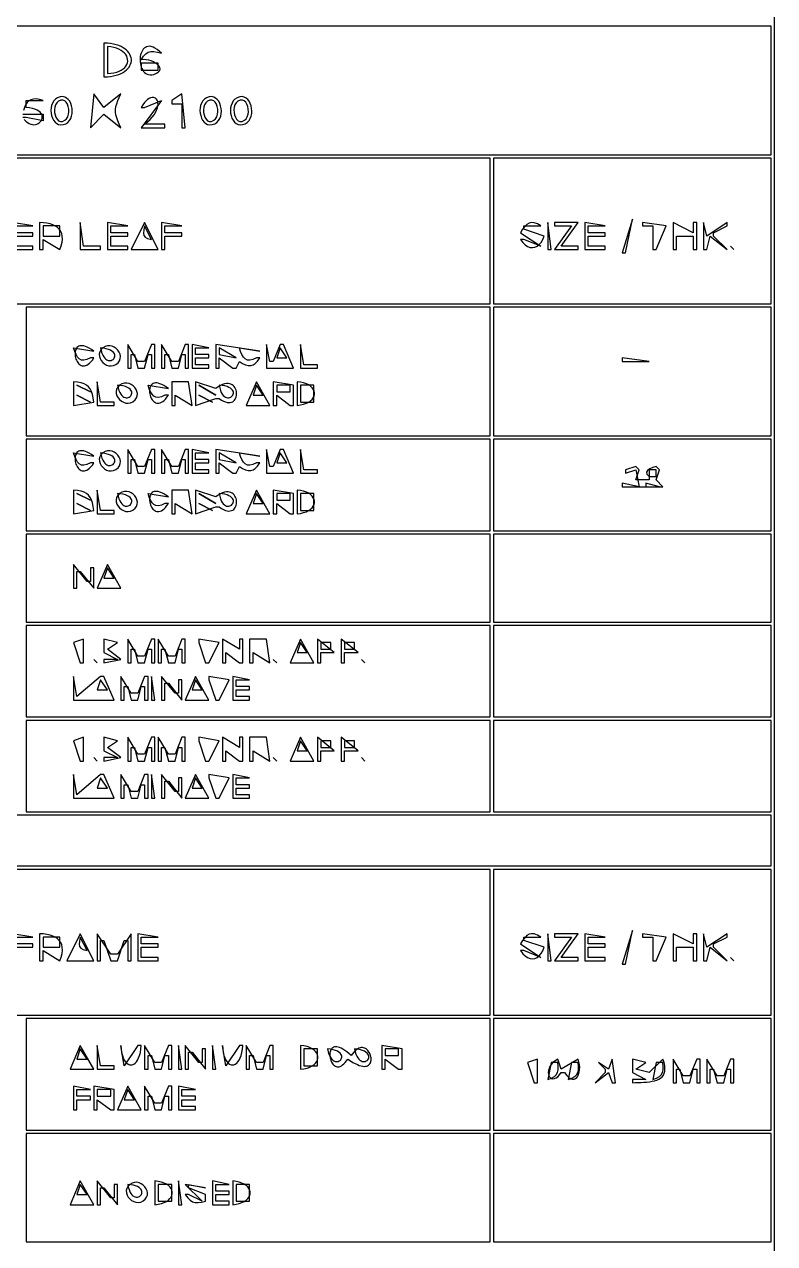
# Model space of a CAD drawing. Extents: x 0 to 2384, y 0 to 1684.
# Drawn here: x 620.5 to 842, y 831.5 to 1191.5 of the extents above; entities that cross this region are included whole.
import ezdxf

# ---------------------------------------------------------------- set-up
doc = ezdxf.new("R2010")
doc.units = 0
doc.layers.add('C7', color=7, linetype='CONTINUOUS')

msp = doc.modelspace()

# ---------------------------------------------------------------- linework, layer by layer
at = {"layer": 'C7'}
for points in [[(482, 1513), (482, 449), (842, 449), (842, 1513), (482, 1513)], [(483, 1191), (483, 1153), (841, 1153), (841, 1191), (483, 1191)], [(644, 1186), (644, 1176), (645.0118, 1176.0413), (645.956, 1176.138), (646.8324, 1176.2864), (647.6411, 1176.4826), (648.3821, 1176.7229), (649.0555, 1177.0034), (649.6613, 1177.3204), (650.1995, 1177.67), (650.6702, 1178.0485), (651.0733, 1178.452), (651.409, 1178.8769), (651.6773, 1179.3192), (651.8781, 1179.7752), (652.0115, 1180.2411), (652.0776, 1180.7131), (652.0763, 1181.1874), (652.0078, 1181.6603), (651.872, 1182.1278), (651.6689, 1182.5863), (651.3987, 1183.032), (651.0613, 1183.461), (650.6568, 1183.8695), (650.1851, 1184.2538), (649.6464, 1184.61), (649.0407, 1184.9344), (648.3679, 1185.2232), (647.6281, 1185.4726), (646.8214, 1185.6787), (645.9478, 1185.8379), (645.0073, 1185.9462), (644, 1186)], [(645, 1185), (645, 1177), (646.0099, 1177.0729), (646.926, 1177.217), (647.7486, 1177.4257), (648.478, 1177.6924), (649.1145, 1178.0104), (649.6583, 1178.3733), (650.1097, 1178.7743), (650.469, 1179.207), (650.7365, 1179.6646), (650.9125, 1180.1406), (650.9973, 1180.6284), (650.9911, 1181.1214), (650.8942, 1181.613), (650.7069, 1182.0966), (650.4295, 1182.5656), (650.0622, 1183.0134), (649.6055, 1183.4334), (649.0594, 1183.8189), (648.4243, 1184.1635), (647.7006, 1184.4605), (646.8884, 1184.7033), (645.9881, 1184.8853), (645, 1185)], [(655, 1181), (655.702, 1182.0667), (656.3779, 1182.8162), (657.0745, 1183.2825), (657.8384, 1183.4998), (658.7161, 1183.5024), (659.7544, 1183.3244), (661, 1183), (660.3097, 1183.63), (659.6591, 1184.1331), (659.0483, 1184.5166), (658.4772, 1184.788), (657.946, 1184.9545), (657.4545, 1185.0236), (657.0028, 1185.0027), (656.5909, 1184.899), (656.2189, 1184.72), (655.8868, 1184.473), (655.5945, 1184.1653), (655.3421, 1183.8045), (655.1297, 1183.3977), (654.9571, 1182.9525), (654.8245, 1182.4761), (654.7319, 1181.9759), (654.6792, 1181.4593), (654.6665, 1180.9337), (654.6938, 1180.4064), (654.7611, 1179.8847), (654.8685, 1179.3762), (655.0159, 1178.888), (655.2034, 1178.4277), (655.431, 1178.0025), (655.6987, 1177.6198), (656.0065, 1177.2871), (656.3544, 1177.0115), (656.7425, 1176.8006), (657.1708, 1176.6617), (657.6392, 1176.6022), (658.1479, 1176.6294), (658.6968, 1176.7507)], [(658.6967, 1176.7507), (659.5501, 1177.0817), (660.1278, 1177.465), (660.4555, 1177.8865), (660.5594, 1178.332), (660.4653, 1178.7874), (660.1993, 1179.2385), (659.7874, 1179.6713), (659.2555, 1180.0716), (658.6296, 1180.4253), (657.9358, 1180.7182), (657.1999, 1180.9363), (656.448, 1181.0654), (655.706, 1181.0913), (655, 1181)], [(655, 1180), (655, 1178), (660, 1178), (660, 1180), (655, 1180)], [(630.2986, 1169.8241), (629.6792, 1169.4219), (629.1834, 1168.8994), (628.8068, 1168.2799), (628.5447, 1167.5873), (628.3927, 1166.8452), (628.3463, 1166.0771), (628.401, 1165.3068), (628.5523, 1164.5579), (628.7957, 1163.854), (629.1267, 1163.2189), (629.5409, 1162.6762), (630.0337, 1162.2494), (630.6006, 1161.9624), (631.2372, 1161.8387), (631.9389, 1161.9019), (632.7014, 1162.1759), (633.3207, 1162.5779), (633.8164, 1163.1005), (634.1931, 1163.7199), (634.4552, 1164.4125), (634.6072, 1165.1547), (634.6536, 1165.9228), (634.5989, 1166.6931), (634.4476, 1167.442), (634.2042, 1168.1458), (633.8732, 1168.7809), (633.459, 1169.3237), (632.9662, 1169.7504), (632.3993, 1170.0374), (631.7627, 1170.1612), (631.0609, 1170.0979), (630.2986, 1169.8241)], [(641, 1171), (640, 1161), (644, 1165), (649, 1161), (648.4801, 1162.0532), (648.0641, 1163.0199), (647.7522, 1163.9194), (647.5443, 1164.7708), (647.4403, 1165.5934), (647.4403, 1166.4065), (647.5443, 1167.2291), (647.7522, 1168.0805), (648.0641, 1168.98), (648.4801, 1169.9467), (649, 1171), (644, 1167), (641, 1171)], [(667, 1171), (664, 1169), (664, 1168), (667, 1168), (667, 1161), (668, 1161), (667, 1171)], [(674.2986, 1169.8241), (673.6792, 1169.4219), (673.1834, 1168.8994), (672.8068, 1168.2799), (672.5447, 1167.5873), (672.3927, 1166.8452), (672.3463, 1166.0771), (672.401, 1165.3068), (672.5523, 1164.5579), (672.7957, 1163.854), (673.1267, 1163.2189), (673.5408, 1162.6762), (674.0336, 1162.2494), (674.6006, 1161.9624), (675.2372, 1161.8387), (675.9389, 1161.9019), (676.7014, 1162.1759), (677.3207, 1162.5779), (677.8164, 1163.1005), (678.1931, 1163.7199), (678.4552, 1164.4125), (678.6072, 1165.1547), (678.6536, 1165.9228), (678.5989, 1166.6931), (678.4476, 1167.442), (678.2042, 1168.1458), (677.8732, 1168.7809), (677.459, 1169.3237), (676.9662, 1169.7504), (676.3993, 1170.0374), (675.7627, 1170.1612), (675.0609, 1170.0979), (674.2986, 1169.8241)], [(683.2986, 1169.8241), (682.6792, 1169.4219), (682.1834, 1168.8994), (681.8068, 1168.28), (681.5447, 1167.5874), (681.3927, 1166.8452), (681.3463, 1166.0771), (681.401, 1165.3068), (681.5523, 1164.558), (681.7957, 1163.8541), (682.1267, 1163.219), (682.5409, 1162.6763), (683.0337, 1162.2495), (683.6006, 1161.9625), (684.2372, 1161.8387), (684.9389, 1161.902), (685.7014, 1162.1759), (686.3207, 1162.5779), (686.8164, 1163.1005), (687.1931, 1163.7199), (687.4552, 1164.4125), (687.6072, 1165.1547), (687.6536, 1165.9228), (687.5989, 1166.6931), (687.4476, 1167.442), (687.2042, 1168.1458), (686.8732, 1168.7809), (686.459, 1169.3237), (685.9662, 1169.7504), (685.3993, 1170.0374), (684.7627, 1170.1612), (684.0609, 1170.0979), (683.2986, 1169.8241)], [(620.4543, 1163.3836), (620.925, 1162.8844), (621.4061, 1162.495), (621.8912, 1162.2081), (622.3741, 1162.0163), (622.8486, 1161.9123), (623.3085, 1161.8889), (623.7476, 1161.9386), (624.1596, 1162.0542), (624.5383, 1162.2283), (624.8776, 1162.4536), (625.1712, 1162.7229), (625.4128, 1163.0287), (625.5963, 1163.3637), (625.7155, 1163.7207), (625.764, 1164.0922), (625.7358, 1164.4711), (625.6246, 1164.8499), (625.4241, 1165.2213), (625.1282, 1165.578), (624.7306, 1165.9128), (624.2251, 1166.2182), (623.6055, 1166.4869), (622.8656, 1166.7117), (621.9992, 1166.8851), (621, 1167), (621, 1169), (626, 1169), (624.9407, 1169.3324), (624.0003, 1169.4829), (623.1726, 1169.4586), (622.4511, 1169.2668), (621.8295, 1168.9146), (621.3016, 1168.4092), (620.861, 1167.7579), (620.5014, 1166.9678), (620.2165, 1166.046)], [(630.5455, 1168.8241), (630.0381, 1168.3656), (629.6765, 1167.7617), (629.4532, 1167.0554), (629.3609, 1166.2894), (629.3923, 1165.5069), (629.5398, 1164.7508), (629.7963, 1164.0642), (630.1543, 1163.4898), (630.6065, 1163.0709), (631.1455, 1162.8502), (631.7639, 1162.8709), (632.4544, 1163.1759), (632.9616, 1163.6342), (633.3233, 1164.2381), (633.5465, 1164.9445), (633.6388, 1165.7104), (633.6075, 1166.4929), (633.4599, 1167.249), (633.2035, 1167.9357), (632.8455, 1168.5101), (632.3933, 1168.9291), (631.8544, 1169.1497), (631.236, 1169.129), (630.5455, 1168.8241)], [(655, 1167), (656, 1167), (661, 1169), (655, 1161), (662, 1161), (662, 1162), (656, 1162), (656.875, 1162.7134), (657.6276, 1163.4237), (658.2636, 1164.1255), (658.7889, 1164.8131), (659.2093, 1165.4809), (659.5306, 1166.1234), (659.7585, 1166.7349), (659.899, 1167.31), (659.9579, 1167.843), (659.9409, 1168.3284), (659.8539, 1168.7606), (659.7027, 1169.1339), (659.4931, 1169.443), (659.231, 1169.682), (658.9222, 1169.8456), (658.5724, 1169.9281), (658.1876, 1169.9239), (657.7734, 1169.8275), (657.3359, 1169.6333), (656.8807, 1169.3357), (656.4137, 1168.9291), (655.9407, 1168.408), (655.4675, 1167.7668), (655, 1167)], [(674.5455, 1168.8241), (674.0381, 1168.3656), (673.6765, 1167.7617), (673.4532, 1167.0554), (673.3609, 1166.2894), (673.3923, 1165.5069), (673.5398, 1164.7508), (673.7963, 1164.0642), (674.1543, 1163.4898), (674.6065, 1163.0709), (675.1455, 1162.8502), (675.7639, 1162.8709), (676.4544, 1163.1759), (676.9616, 1163.6342), (677.3233, 1164.2381), (677.5465, 1164.9445), (677.6388, 1165.7104), (677.6075, 1166.4929), (677.4599, 1167.249), (677.2035, 1167.9357), (676.8455, 1168.5101), (676.3933, 1168.9291), (675.8544, 1169.1497), (675.236, 1169.129), (674.5455, 1168.8241)], [(683.5455, 1168.8241), (683.0381, 1168.3656), (682.6765, 1167.7617), (682.4532, 1167.0554), (682.3609, 1166.2894), (682.3923, 1165.5069), (682.5398, 1164.7508), (682.7963, 1164.0642), (683.1543, 1163.4898), (683.6065, 1163.0709), (684.1455, 1162.8502), (684.7639, 1162.8709), (685.4544, 1163.1759), (685.9616, 1163.6342), (686.3233, 1164.2381), (686.5465, 1164.9445), (686.6388, 1165.7104), (686.6075, 1166.4929), (686.4599, 1167.249), (686.2035, 1167.9357), (685.8455, 1168.5101), (685.3933, 1168.9291), (684.8544, 1169.1497), (684.236, 1169.129), (683.5455, 1168.8241)], [(620, 1165), (626, 1165), (626, 1163), (621, 1164), (620, 1164)], [(483, 1152), (483, 1109), (758, 1109), (758, 1152), (483, 1152)], [(759, 1152), (759, 1109), (841, 1109), (841, 1152), (759, 1152)], [(800, 1134), (797, 1124), (798, 1124), (800, 1134)], [(617, 1133), (617, 1125), (623, 1125), (623, 1126), (618, 1126), (618, 1129), (623, 1129), (623, 1130), (618, 1130), (618, 1132), (623, 1132), (617, 1133)], [(625, 1133), (625, 1125), (626, 1125), (626, 1128), (631, 1125), (631.3845, 1126.1257), (631.6231, 1127.1578), (631.7212, 1128.0985), (631.6837, 1128.9497), (631.516, 1129.7135), (631.2232, 1130.3921), (630.8105, 1130.9875), (630.2831, 1131.5017), (629.6461, 1131.9369), (628.9048, 1132.2951), (628.0644, 1132.5785), (627.13, 1132.789), (626.1068, 1132.9288), (625, 1133)], [(626, 1132), (626, 1129), (631, 1129), (631, 1132), (626, 1132)], [(637, 1133), (637, 1125), (643, 1125), (643, 1126), (638, 1126), (637, 1133)], [(645, 1133), (645, 1125), (651, 1125), (651, 1126), (646, 1126), (646, 1129), (651, 1129), (651, 1130), (646, 1130), (646, 1132), (651, 1132), (645, 1133)], [(656, 1133), (652, 1125), (659, 1125), (660, 1125), (656, 1133)], [(656, 1132), (655.7557, 1130.8043), (655.6472, 1129.8925), (655.7459, 1129.2103), (656.1233, 1128.7035), (656.8508, 1128.3181), (658, 1128), (656, 1132)], [(661, 1133), (661, 1125), (662, 1125), (662, 1129), (667, 1129), (667, 1130), (662, 1130), (662, 1132), (667, 1132), (661, 1133)], [(767, 1130), (773, 1126), (768, 1128), (767, 1128), (767.6677, 1127.1092), (768.3676, 1126.4256), (769.0868, 1125.9453), (769.8126, 1125.665), (770.5321, 1125.5809), (771.2325, 1125.6897), (771.901, 1125.9876), (772.5248, 1126.4712), (773.0911, 1127.1368), (773.5871, 1127.9809), (774, 1129), (768, 1131), (768, 1132), (773, 1132), (771.9652, 1132.5943), (771.0521, 1132.9238), (770.2404, 1133.0002), (769.5102, 1132.8354), (768.8412, 1132.4411), (768.2132, 1131.8292), (767.6062, 1131.0116), (767, 1130)], [(775, 1133), (775, 1125), (776, 1125), (775, 1133)], [(777, 1133), (777, 1132), (782, 1132), (777, 1125), (784, 1125), (784, 1126), (779, 1126), (784, 1133), (777, 1133)], [(786, 1133), (786, 1125), (792, 1125), (792, 1126), (787, 1126), (787, 1129), (792, 1129), (792, 1130), (787, 1130), (787, 1132), (792, 1132), (786, 1133)], [(803, 1133), (803, 1132), (806, 1132), (806, 1125), (807, 1125), (810, 1132), (803, 1133)], [(812, 1133), (812, 1125), (813, 1125), (813, 1129), (818, 1129), (818, 1125), (819, 1125), (819, 1133), (818, 1133), (818, 1130), (812, 1133)], [(821, 1133), (821, 1125), (822, 1125), (823, 1129), (828, 1125), (824, 1129), (824, 1130), (828, 1132), (828, 1133), (822, 1129), (821, 1133)], [(829, 1126), (830, 1125), (829, 1126)], [(621, 1108), (621, 1070), (758, 1070), (758, 1108), (621, 1108)], [(759, 1108), (759, 1070), (841, 1070), (841, 1108), (759, 1108)], [(641, 1093), (640, 1093), (638.9539, 1092.5133), (638.071, 1092.3215), (637.3298, 1092.4001), (636.7089, 1092.725), (636.1869, 1093.2717), (635.7424, 1094.016), (635.3538, 1094.9335), (635, 1096), (641, 1095), (640.3082, 1095.4858), (639.668, 1095.8777), (639.0782, 1096.1812), (638.5375, 1096.4015), (638.0449, 1096.5442), (637.5992, 1096.6147), (637.1991, 1096.6182), (636.8435, 1096.5602), (636.5311, 1096.4462), (636.2609, 1096.2814), (636.0316, 1096.0714), (635.8421, 1095.8215), (635.6912, 1095.537), (635.5776, 1095.2235), (635.5003, 1094.8862), (635.458, 1094.5307), (635.4495, 1094.1622), (635.4737, 1093.7862), (635.5294, 1093.4081), (635.6154, 1093.0333), (635.7305, 1092.6671), (635.8736, 1092.315), (636.0435, 1091.9824), (636.2389, 1091.6747), (636.4587, 1091.3972), (636.7018, 1091.1554), (636.9669, 1090.9546), (637.2528, 1090.8003), (637.5585, 1090.6979), (637.8826, 1090.6527), (638.224, 1090.6702), (638.5816, 1090.7557), (638.9542, 1090.9146), (639.3405, 1091.1524), (639.7394, 1091.4744), (640.1498, 1091.8861), (640.5703, 1092.3928), (641, 1093)], [(643.6188, 1095.9537), (643.0666, 1095.3946), (642.7336, 1094.7815), (642.5986, 1094.1374), (642.6408, 1093.4854), (642.8391, 1092.8488), (643.1725, 1092.2507), (643.62, 1091.7142), (644.1607, 1091.2625), (644.7736, 1090.9187), (645.4376, 1090.7059), (646.1319, 1090.6474), (646.8353, 1090.7662), (647.527, 1091.0856)], [(643, 1096), (643.1741, 1095.1591), (643.3913, 1094.4395), (643.6447, 1093.8345), (643.9278, 1093.3373), (644.2335, 1092.941), (644.5553, 1092.6388), (644.8862, 1092.4239), (645.2196, 1092.2897), (645.5486, 1092.2291), (645.8665, 1092.2355), (646.1664, 1092.3021), (646.4417, 1092.422), (646.6855, 1092.5885), (646.8911, 1092.7947), (647.0516, 1093.0339), (647.1604, 1093.2992), (647.2105, 1093.5839), (647.1954, 1093.8812), (647.1081, 1094.1842), (646.9419, 1094.4862), (646.69, 1094.7803), (646.3457, 1095.0598), (645.9021, 1095.3179), (645.3525, 1095.5478), (644.6902, 1095.7426), (643.9082, 1095.8956), (643, 1096)], [(647.5269, 1091.0855), (648.1756, 1091.6076), (648.6016, 1092.1934), (648.8248, 1092.8203), (648.8652, 1093.4656), (648.7429, 1094.1067), (648.4778, 1094.721), (648.0899, 1095.2858), (647.5993, 1095.7785), (647.026, 1096.1765), (646.3899, 1096.4572), (645.7112, 1096.5978), (645.0097, 1096.5759), (644.3056, 1096.3687), (643.6188, 1095.9537)], [(651, 1097), (651, 1090), (652, 1090), (652, 1094), (653, 1094), (654, 1090), (656, 1090), (657, 1094), (658, 1094), (658, 1090), (659, 1090), (659, 1097), (658, 1097), (656, 1092), (654, 1092), (651, 1097)], [(661, 1097), (661, 1090), (662, 1090), (662, 1094), (663, 1094), (664, 1090), (666, 1090), (667, 1094), (668, 1094), (668, 1090), (669, 1090), (669, 1097), (668, 1097), (666, 1092), (664, 1092), (661, 1097)], [(670, 1097), (670, 1090), (675, 1090), (675, 1091), (671, 1091), (671, 1093), (675, 1093), (675, 1094), (671, 1094), (671, 1096), (675, 1096), (670, 1097)], [(677, 1097), (677, 1090), (678, 1090), (678, 1093), (682, 1090), (683, 1090), (684, 1092), (684.9452, 1091.3775), (685.8024, 1090.9563), (686.5878, 1090.7426), (687.3173, 1090.7425), (688.0072, 1090.962), (688.6735, 1091.4074), (689.3324, 1092.0846), (690, 1093), (689, 1093), (687.9539, 1092.5133), (687.071, 1092.3215), (686.3298, 1092.4001), (685.7089, 1092.725), (685.1869, 1093.2717), (684.7424, 1094.016), (684.3538, 1094.9335), (684, 1096), (690, 1095), (677, 1097)], [(678, 1096), (678, 1094), (683, 1093), (678, 1096)], [(692, 1097), (692, 1090), (699, 1090), (700, 1090), (697, 1097), (696, 1097), (694, 1092), (693, 1092), (692, 1097)], [(696, 1096), (695, 1093), (698, 1093), (696, 1096)], [(702, 1097), (702, 1090), (707, 1090), (707, 1091), (703, 1091), (702, 1097)], [(797, 1093), (797, 1092), (805, 1092), (797, 1093)], [(635, 1086), (635, 1079), (641, 1080), (640.8136, 1081.1924), (640.5809, 1082.2248), (640.2847, 1083.1079), (639.908, 1083.8521), (639.4336, 1084.4683), (638.8446, 1084.967), (638.1238, 1085.3589), (637.2541, 1085.6546), (636.2185, 1085.8647), (635, 1086)], [(636, 1085), (640, 1083), (636, 1085)], [(642, 1086), (642, 1079), (647, 1079), (647, 1080), (643, 1080), (642, 1086)], [(648.6188, 1084.9537), (648.0666, 1084.3946), (647.7336, 1083.7815), (647.5987, 1083.1374), (647.6408, 1082.4854), (647.8391, 1081.8488), (648.1725, 1081.2507), (648.62, 1080.7142), (649.1607, 1080.2625), (649.7736, 1079.9187), (650.4376, 1079.7059), (651.1318, 1079.6474), (651.8353, 1079.7662), (652.527, 1080.0856)], [(648, 1085), (648.1741, 1084.1591), (648.3913, 1083.4395), (648.6447, 1082.8345), (648.9278, 1082.3372), (649.2335, 1081.9409), (649.5553, 1081.6388), (649.8862, 1081.4239), (650.2196, 1081.2896), (650.5486, 1081.2291), (650.8664, 1081.2355), (651.1664, 1081.3021), (651.4417, 1081.422), (651.6855, 1081.5885), (651.891, 1081.7947), (652.0516, 1082.0339), (652.1603, 1082.2992), (652.2105, 1082.5839), (652.1953, 1082.8812), (652.108, 1083.1842), (651.9418, 1083.4862), (651.69, 1083.7803), (651.3456, 1084.0599), (650.9021, 1084.3179), (650.3525, 1084.5478), (649.6901, 1084.7426), (648.9082, 1084.8956), (648, 1085)], [(652.5269, 1080.0855), (653.1756, 1080.6076), (653.6016, 1081.1934), (653.8248, 1081.8203), (653.8653, 1082.4656), (653.7429, 1083.1067), (653.4778, 1083.721), (653.0899, 1084.2858), (652.5994, 1084.7786), (652.026, 1085.1766), (651.39, 1085.4572), (650.7112, 1085.5979), (650.0097, 1085.5759), (649.3056, 1085.3687), (648.6188, 1084.9537)], [(663, 1082), (662, 1082), (660.9539, 1081.5133), (660.071, 1081.3215), (659.3298, 1081.4001), (658.7089, 1081.725), (658.1869, 1082.2717), (657.7424, 1083.016), (657.3538, 1083.9335), (657, 1085), (663, 1084), (662.3082, 1084.4858), (661.668, 1084.8777), (661.0781, 1085.1812), (660.5375, 1085.4015), (660.0449, 1085.5442), (659.5992, 1085.6147), (659.199, 1085.6182), (658.8434, 1085.5602), (658.5311, 1085.4462), (658.2609, 1085.2814), (658.0316, 1085.0714), (657.8421, 1084.8215), (657.6911, 1084.537), (657.5776, 1084.2235), (657.5002, 1083.8862), (657.4579, 1083.5307), (657.4495, 1083.1622), (657.4737, 1082.7862), (657.5294, 1082.4081), (657.6154, 1082.0333), (657.7305, 1081.6671), (657.8736, 1081.315), (658.0434, 1080.9824), (658.2389, 1080.6747), (658.4587, 1080.3972), (658.7018, 1080.1554), (658.9668, 1079.9546), (659.2528, 1079.8003), (659.5584, 1079.6979), (659.8826, 1079.6527), (660.224, 1079.6702), (660.5816, 1079.7557), (660.9542, 1079.9146), (661.3405, 1080.1524), (661.7394, 1080.4744), (662.1498, 1080.8861), (662.5703, 1081.3928), (663, 1082)], [(664, 1086), (664, 1079), (665, 1079), (665, 1082), (670, 1079), (669, 1086), (664, 1086)], [(671, 1086), (671, 1079), (677, 1081), (678, 1081), (678.656, 1080.5662), (679.2674, 1080.2382), (679.8343, 1080.0089), (680.3566, 1079.8709), (680.8344, 1079.8173), (681.2678, 1079.8407), (681.6566, 1079.934), (682.0011, 1080.09), (682.3011, 1080.3016), (682.5568, 1080.5616), (682.7681, 1080.8628), (682.935, 1081.198), (683.0576, 1081.5601), (683.136, 1081.9419), (683.17, 1082.3361), (683.1599, 1082.7358), (683.1055, 1083.1335), (683.0069, 1083.5223), (682.8641, 1083.8948), (682.6772, 1084.244), (682.4462, 1084.5626), (682.1711, 1084.8436), (681.8519, 1085.0796), (681.4887, 1085.2636), (681.0814, 1085.3883), (680.6302, 1085.4466), (680.1349, 1085.4313), (679.5957, 1085.3353), (679.0126, 1085.1513), (678.3856, 1084.8722), (677.7147, 1084.4908), (677, 1084), (671, 1086)], [(672, 1085), (677, 1082), (672, 1085)], [(678, 1085), (678.1741, 1084.1591), (678.3913, 1083.4395), (678.6447, 1082.8345), (678.9278, 1082.3372), (679.2335, 1081.9409), (679.5553, 1081.6388), (679.8862, 1081.4239), (680.2196, 1081.2896), (680.5486, 1081.2291), (680.8665, 1081.2355), (681.1664, 1081.3021), (681.4417, 1081.422), (681.6855, 1081.5885), (681.8911, 1081.7947), (682.0516, 1082.0339), (682.1604, 1082.2992), (682.2105, 1082.5839), (682.1954, 1082.8812), (682.1081, 1083.1842), (681.9419, 1083.4862), (681.69, 1083.7803), (681.3457, 1084.0599), (680.9021, 1084.3179), (680.3525, 1084.5478), (679.6902, 1084.7426), (678.9082, 1084.8956), (678, 1085)], [(689, 1086), (686, 1079), (687, 1079), (692, 1079), (693, 1079), (689, 1086)], [(689, 1085), (688, 1082), (691, 1082), (689, 1085)], [(694, 1086), (694, 1079), (695, 1079), (695, 1082), (699, 1079), (700, 1079), (700, 1085), (694, 1086)], [(695, 1085), (695, 1083), (699, 1083), (699, 1085), (695, 1085)], [(701, 1086), (701, 1079), (702.0303, 1079.1279), (702.9462, 1079.336), (703.7477, 1079.6148), (704.4346, 1079.955), (705.007, 1080.3469), (705.465, 1080.7814), (705.8085, 1081.2488), (706.0375, 1081.7398), (706.152, 1082.245), (706.152, 1082.7548), (706.0375, 1083.26), (705.8085, 1083.751), (705.4651, 1084.2185), (705.0071, 1084.6529), (704.4347, 1085.0449), (703.7477, 1085.385), (702.9463, 1085.6639), (702.0304, 1085.872), (701, 1086)], [(702, 1085), (702, 1080), (706, 1080), (706, 1085), (702, 1085)], [(636, 1082), (640, 1080), (636, 1082)], [(672, 1082), (676, 1080), (672, 1082)], [(621, 1069), (621, 1042), (758, 1042), (758, 1069), (621, 1069)], [(641, 1062), (640, 1062), (638.9539, 1061.5133), (638.071, 1061.3215), (637.3298, 1061.4001), (636.7089, 1061.725), (636.1869, 1062.2717), (635.7424, 1063.016), (635.3538, 1063.9335), (635, 1065), (641, 1064), (640.3082, 1064.4858), (639.668, 1064.8777), (639.0782, 1065.1812), (638.5375, 1065.4015), (638.0449, 1065.5442), (637.5992, 1065.6147), (637.1991, 1065.6182), (636.8435, 1065.5602), (636.5311, 1065.4462), (636.2609, 1065.2814), (636.0316, 1065.0714), (635.8421, 1064.8215), (635.6912, 1064.537), (635.5776, 1064.2235), (635.5003, 1063.8862), (635.458, 1063.5307), (635.4495, 1063.1622), (635.4737, 1062.7862), (635.5294, 1062.4081), (635.6154, 1062.0333), (635.7305, 1061.6671), (635.8736, 1061.315), (636.0435, 1060.9824), (636.2389, 1060.6747), (636.4587, 1060.3972), (636.7018, 1060.1554), (636.9669, 1059.9546), (637.2528, 1059.8003), (637.5585, 1059.6979), (637.8826, 1059.6527), (638.224, 1059.6702), (638.5816, 1059.7557), (638.9542, 1059.9146), (639.3405, 1060.1524), (639.7394, 1060.4744), (640.1498, 1060.8861), (640.5703, 1061.3928), (641, 1062)], [(651, 1066), (651, 1059), (652, 1059), (652, 1063), (653, 1063), (654, 1059), (656, 1059), (657, 1063), (658, 1063), (658, 1059), (659, 1059), (659, 1066), (658, 1066), (656, 1061), (654, 1061), (651, 1066)], [(661, 1066), (661, 1059), (662, 1059), (662, 1063), (663, 1063), (664, 1059), (666, 1059), (667, 1063), (668, 1063), (668, 1059), (669, 1059), (669, 1066), (668, 1066), (666, 1061), (664, 1061), (661, 1066)], [(670, 1066), (670, 1059), (675, 1059), (675, 1060), (671, 1060), (671, 1062), (675, 1062), (675, 1063), (671, 1063), (671, 1065), (675, 1065), (670, 1066)], [(677, 1066), (677, 1059), (678, 1059), (678, 1062), (682, 1059), (683, 1059), (684, 1061), (684.9452, 1060.3775), (685.8024, 1059.9563), (686.5877, 1059.7426), (687.3173, 1059.7424), (688.0072, 1059.962), (688.6735, 1060.4073), (689.3324, 1061.0846), (690, 1062), (689, 1062), (687.9539, 1061.5133), (687.071, 1061.3215), (686.3298, 1061.4001), (685.7089, 1061.725), (685.1869, 1062.2717), (684.7424, 1063.016), (684.3538, 1063.9335), (684, 1065), (690, 1064), (677, 1066)], [(692, 1066), (692, 1059), (699, 1059), (700, 1059), (697, 1066), (696, 1066), (694, 1061), (693, 1061), (692, 1066)], [(702, 1066), (702, 1059), (707, 1059), (707, 1060), (703, 1060), (702, 1066)], [(759, 1069), (759, 1042), (841, 1042), (841, 1069), (759, 1069)], [(643.6188, 1064.9537), (643.0667, 1064.3946), (642.7336, 1063.7815), (642.5987, 1063.1374), (642.6408, 1062.4854), (642.8391, 1061.8488), (643.1725, 1061.2507), (643.6201, 1060.7142), (644.1608, 1060.2625), (644.7736, 1059.9187), (645.4376, 1059.7059), (646.1319, 1059.6474), (646.8353, 1059.7662), (647.527, 1060.0856)], [(643, 1065), (643.1741, 1064.1591), (643.3913, 1063.4395), (643.6447, 1062.8345), (643.9278, 1062.3373), (644.2335, 1061.941), (644.5553, 1061.6388), (644.8862, 1061.4239), (645.2196, 1061.2897), (645.5486, 1061.2291), (645.8665, 1061.2355), (646.1664, 1061.3021), (646.4417, 1061.422), (646.6855, 1061.5885), (646.8911, 1061.7947), (647.0516, 1062.0339), (647.1604, 1062.2992), (647.2105, 1062.5839), (647.1954, 1062.8812), (647.1081, 1063.1842), (646.9419, 1063.4862), (646.69, 1063.7803), (646.3457, 1064.0598), (645.9021, 1064.3179), (645.3525, 1064.5478), (644.6902, 1064.7426), (643.9082, 1064.8956), (643, 1065)], [(647.5269, 1060.0855), (648.1756, 1060.6076), (648.6016, 1061.1934), (648.8248, 1061.8203), (648.8652, 1062.4656), (648.7429, 1063.1067), (648.4778, 1063.721), (648.0899, 1064.2858), (647.5993, 1064.7786), (647.026, 1065.1766), (646.39, 1065.4572), (645.7112, 1065.5979), (645.0097, 1065.5759), (644.3056, 1065.3687), (643.6188, 1064.9537)], [(678, 1065), (678, 1063), (683, 1062), (678, 1065)], [(696, 1065), (695, 1062), (698, 1062), (696, 1065)], [(798, 1060), (798, 1059), (801, 1060), (802, 1055), (797, 1056), (797, 1055), (809, 1055), (807, 1057), (808, 1060), (807, 1061), (806.0346, 1060.6309), (805.1582, 1060.2429), (804.4935, 1059.8107), (804.1637, 1059.3095), (804.2915, 1058.7142), (805, 1058), (805, 1057), (801, 1057), (802, 1060), (801, 1061), (798, 1060)], [(805, 1060), (805, 1058), (807, 1058), (807, 1060), (805, 1060)], [(804, 1056), (804, 1055), (808, 1055), (804, 1056)], [(635, 1054), (635, 1047), (641, 1048), (640.8136, 1049.1924), (640.5809, 1050.2248), (640.2847, 1051.1078), (639.908, 1051.8521), (639.4336, 1052.4683), (638.8446, 1052.967), (638.1238, 1053.3589), (637.2541, 1053.6546), (636.2185, 1053.8647), (635, 1054)], [(636, 1053), (640, 1051), (636, 1053)], [(642, 1054), (642, 1047), (647, 1047), (647, 1048), (643, 1048), (642, 1054)], [(648.6188, 1052.9537), (648.0667, 1052.3946), (647.7337, 1051.7815), (647.5987, 1051.1374), (647.6409, 1050.4854), (647.8392, 1049.8488), (648.1726, 1049.2507), (648.6201, 1048.7142), (649.1608, 1048.2625), (649.7736, 1047.9187), (650.4377, 1047.7059), (651.1319, 1047.6474), (651.8353, 1047.7662), (652.527, 1048.0856)], [(648, 1053), (648.1741, 1052.1591), (648.3913, 1051.4395), (648.6447, 1050.8345), (648.9278, 1050.3373), (649.2335, 1049.941), (649.5553, 1049.6388), (649.8862, 1049.424), (650.2196, 1049.2897), (650.5486, 1049.2292), (650.8664, 1049.2356), (651.1664, 1049.3021), (651.4417, 1049.422), (651.6855, 1049.5885), (651.891, 1049.7947), (652.0516, 1050.0339), (652.1603, 1050.2993), (652.2105, 1050.584), (652.1953, 1050.8812), (652.108, 1051.1842), (651.9418, 1051.4862), (651.69, 1051.7804), (651.3456, 1052.0599), (650.9021, 1052.3179), (650.3525, 1052.5478), (649.6901, 1052.7426), (648.9082, 1052.8956), (648, 1053)], [(652.5269, 1048.0855), (653.1756, 1048.6076), (653.6016, 1049.1934), (653.8248, 1049.8203), (653.8652, 1050.4656), (653.7429, 1051.1067), (653.4778, 1051.721), (653.0899, 1052.2858), (652.5993, 1052.7785), (652.026, 1053.1765), (651.3899, 1053.4572), (650.7112, 1053.5978), (650.0097, 1053.5759), (649.3056, 1053.3687), (648.6188, 1052.9537)], [(663, 1050), (662, 1050), (660.9539, 1049.5133), (660.071, 1049.3215), (659.3298, 1049.4001), (658.7089, 1049.725), (658.1869, 1050.2717), (657.7424, 1051.016), (657.3538, 1051.9335), (657, 1053), (663, 1052), (662.3082, 1052.4858), (661.668, 1052.8777), (661.0781, 1053.1812), (660.5375, 1053.4016), (660.0449, 1053.5443), (659.5992, 1053.6147), (659.1991, 1053.6182), (658.8434, 1053.5603), (658.5311, 1053.4462), (658.2609, 1053.2815), (658.0316, 1053.0715), (657.8421, 1052.8215), (657.6912, 1052.5371), (657.5776, 1052.2236), (657.5003, 1051.8863), (657.458, 1051.5307), (657.4495, 1051.1623), (657.4737, 1050.7863), (657.5294, 1050.4082), (657.6154, 1050.0333), (657.7306, 1049.6672), (657.8736, 1049.3151), (658.0435, 1048.9825), (658.2389, 1048.6747), (658.4587, 1048.3973), (658.7018, 1048.1554), (658.9669, 1047.9547), (659.2529, 1047.8004), (659.5585, 1047.6979), (659.8826, 1047.6527), (660.2241, 1047.6702), (660.5817, 1047.7557), (660.9542, 1047.9147), (661.3405, 1048.1524), (661.7394, 1048.4745), (662.1498, 1048.8861), (662.5703, 1049.3928), (663, 1050)], [(664, 1054), (664, 1047), (665, 1047), (665, 1050), (670, 1047), (669, 1054), (664, 1054)], [(671, 1054), (671, 1047), (677, 1049), (678, 1049), (678.656, 1048.5662), (679.2674, 1048.2382), (679.8343, 1048.0089), (680.3566, 1047.8709), (680.8344, 1047.8173), (681.2678, 1047.8407), (681.6566, 1047.934), (682.0011, 1048.09), (682.3011, 1048.3016), (682.5568, 1048.5616), (682.7681, 1048.8628), (682.935, 1049.198), (683.0576, 1049.5601), (683.136, 1049.9419), (683.17, 1050.3361), (683.1599, 1050.7358), (683.1055, 1051.1335), (683.0069, 1051.5223), (682.8641, 1051.8948), (682.6772, 1052.244), (682.4462, 1052.5626), (682.1711, 1052.8436), (681.8519, 1053.0796), (681.4887, 1053.2636), (681.0814, 1053.3883), (680.6302, 1053.4466), (680.1349, 1053.4313), (679.5957, 1053.3353), (679.0126, 1053.1513), (678.3856, 1052.8722), (677.7147, 1052.4908), (677, 1052), (671, 1054)], [(672, 1053), (677, 1050), (672, 1053)], [(678, 1053), (678.1741, 1052.1591), (678.3913, 1051.4395), (678.6447, 1050.8345), (678.9278, 1050.3373), (679.2335, 1049.941), (679.5553, 1049.6388), (679.8862, 1049.424), (680.2196, 1049.2897), (680.5486, 1049.2292), (680.8665, 1049.2356), (681.1664, 1049.3021), (681.4417, 1049.422), (681.6855, 1049.5885), (681.8911, 1049.7947), (682.0516, 1050.0339), (682.1604, 1050.2993), (682.2105, 1050.584), (682.1954, 1050.8812), (682.1081, 1051.1842), (681.9419, 1051.4862), (681.69, 1051.7804), (681.3457, 1052.0599), (680.9021, 1052.3179), (680.3525, 1052.5478), (679.6902, 1052.7426), (678.9082, 1052.8956), (678, 1053)], [(689, 1054), (686, 1047), (687, 1047), (692, 1047), (693, 1047), (689, 1054)], [(689, 1053), (688, 1050), (691, 1050), (689, 1053)], [(694, 1054), (694, 1047), (695, 1047), (695, 1050), (699, 1047), (700, 1047), (700, 1053), (694, 1054)], [(695, 1053), (695, 1051), (699, 1051), (699, 1053), (695, 1053)], [(701, 1054), (701, 1047), (702.0303, 1047.1279), (702.9463, 1047.336), (703.7477, 1047.6149), (704.4346, 1047.955), (705.0071, 1048.347), (705.465, 1048.7814), (705.8085, 1049.2489), (706.0375, 1049.7399), (706.152, 1050.245), (706.152, 1050.7549), (706.0375, 1051.26), (705.8085, 1051.751), (705.4651, 1052.2185), (705.0071, 1052.6529), (704.4346, 1053.0449), (703.7477, 1053.385), (702.9463, 1053.6639), (702.0304, 1053.872), (701, 1054)], [(702, 1053), (702, 1048), (706, 1048), (706, 1053), (702, 1053)], [(636, 1050), (640, 1048), (636, 1050)], [(672, 1050), (676, 1048), (672, 1050)], [(621, 1041), (621, 1015), (758, 1015), (758, 1041), (621, 1041)], [(759, 1041), (759, 1015), (841, 1015), (841, 1041), (759, 1041)], [(635, 1032), (635, 1025), (636, 1025), (636, 1030), (637, 1030), (641, 1025), (641, 1031), (640, 1031), (640, 1027), (639, 1027), (635, 1032)], [(645, 1032), (642, 1025), (643, 1025), (648, 1025), (649, 1025), (645, 1032)], [(645, 1031), (644, 1028), (647, 1028), (645, 1031)], [(621, 1014), (621, 987), (758, 987), (758, 1014), (621, 1014)], [(759, 1014), (759, 987), (841, 987), (841, 1014), (759, 1014)], [(635, 1009), (637, 1003), (638, 1003), (638, 1010), (635, 1009)], [(644, 1010), (644, 1006), (648, 1004), (644, 1004), (644, 1003), (649, 1004), (645, 1007), (648, 1009), (644, 1010)], [(651, 1010), (651, 1003), (652, 1003), (652, 1007), (653, 1007), (654, 1003), (656, 1003), (657, 1007), (658, 1007), (658, 1003), (659, 1003), (659, 1010), (658, 1010), (656, 1005), (654, 1005), (651, 1010)], [(660, 1010), (660, 1003), (661, 1003), (661, 1007), (662, 1007), (663, 1003), (665, 1003), (666, 1007), (667, 1007), (667, 1003), (668, 1003), (668, 1010), (667, 1010), (665, 1005), (663, 1005), (660, 1010)], [(672, 1010), (672, 1009), (674, 1003), (675, 1003), (678, 1009), (672, 1010)], [(679, 1010), (679, 1003), (680, 1003), (680, 1006), (684, 1003), (685, 1003), (685, 1010), (684, 1010), (684, 1007), (679, 1010)], [(687, 1010), (687, 1003), (688, 1003), (688, 1006), (693, 1003), (692, 1010), (687, 1010)], [(702, 1010), (699, 1003), (700, 1003), (705, 1003), (706, 1003), (702, 1010)], [(702, 1009), (701, 1006), (704, 1006), (702, 1009)], [(707, 1010), (707, 1003), (708, 1003), (708, 1006), (712, 1006), (707, 1010)], [(708, 1009), (708, 1007), (711, 1007), (711, 1009), (708, 1009)], [(714, 1010), (714, 1003), (715, 1003), (715, 1006), (719, 1006), (714, 1010)], [(715, 1009), (715, 1007), (718, 1007), (718, 1009), (715, 1009)], [(641, 1004), (642, 1003), (641, 1004)], [(694, 1004), (695, 1003), (694, 1004)], [(720, 1004), (721, 1003), (720, 1004)], [(635, 999), (635, 992), (646, 992), (647, 992), (644, 999), (643, 999), (636, 993), (635, 999)], [(643, 998), (642, 995), (645, 995), (643, 998)], [(649, 999), (649, 992), (650, 992), (650, 996), (651, 996), (652, 992), (654, 992), (655, 996), (656, 996), (656, 992), (657, 992), (657, 999), (656, 999), (654, 994), (652, 994), (649, 999)], [(658, 999), (658, 992), (659, 992), (658, 999)], [(661, 999), (661, 992), (662, 992), (662, 997), (663, 997), (667, 992), (667, 998), (666, 998), (666, 994), (665, 994), (661, 999)], [(671, 999), (668, 992), (669, 992), (674, 992), (675, 992), (671, 999)], [(671, 998), (670, 995), (673, 995), (671, 998)], [(675, 999), (675, 998), (677, 992), (678, 992), (681, 998), (675, 999)], [(682, 999), (682, 992), (687, 992), (687, 993), (683, 993), (683, 995), (687, 995), (687, 996), (683, 996), (683, 998), (687, 998), (682, 999)], [(621, 986), (621, 959), (758, 959), (758, 986), (621, 986)], [(759, 986), (759, 959), (841, 959), (841, 986), (759, 986)], [(635, 980), (637, 974), (638, 974), (638, 981), (635, 980)], [(644, 981), (644, 977), (648, 975), (644, 975), (644, 974), (649, 975), (645, 978), (648, 980), (644, 981)], [(651, 981), (651, 974), (652, 974), (652, 978), (653, 978), (654, 974), (656, 974), (657, 978), (658, 978), (658, 974), (659, 974), (659, 981), (658, 981), (656, 976), (654, 976), (651, 981)], [(660, 981), (660, 974), (661, 974), (661, 978), (662, 978), (663, 974), (665, 974), (666, 978), (667, 978), (667, 974), (668, 974), (668, 981), (667, 981), (665, 976), (663, 976), (660, 981)], [(672, 981), (672, 980), (674, 974), (675, 974), (678, 980), (672, 981)], [(679, 981), (679, 974), (680, 974), (680, 977), (684, 974), (685, 974), (685, 981), (684, 981), (684, 978), (679, 981)], [(687, 981), (687, 974), (688, 974), (688, 977), (693, 974), (692, 981), (687, 981)], [(702, 981), (699, 974), (700, 974), (705, 974), (706, 974), (702, 981)], [(702, 980), (701, 977), (704, 977), (702, 980)], [(707, 981), (707, 974), (708, 974), (708, 977), (712, 977), (707, 981)], [(708, 980), (708, 978), (711, 978), (711, 980), (708, 980)], [(714, 981), (714, 974), (715, 974), (715, 977), (719, 977), (714, 981)], [(715, 980), (715, 978), (718, 978), (718, 980), (715, 980)], [(641, 975), (642, 974), (641, 975)], [(694, 975), (695, 974), (694, 975)], [(720, 975), (721, 974), (720, 975)], [(635, 970), (635, 963), (646, 963), (647, 963), (644, 970), (643, 970), (636, 964), (635, 970)], [(643, 969), (642, 966), (645, 966), (643, 969)], [(649, 970), (649, 963), (650, 963), (650, 967), (651, 967), (652, 963), (654, 963), (655, 967), (656, 967), (656, 963), (657, 963), (657, 970), (656, 970), (654, 965), (652, 965), (649, 970)], [(658, 970), (658, 963), (659, 963), (658, 970)], [(661, 970), (661, 963), (662, 963), (662, 968), (663, 968), (667, 963), (667, 969), (666, 969), (666, 965), (665, 965), (661, 970)], [(671, 970), (668, 963), (669, 963), (674, 963), (675, 963), (671, 970)], [(671, 969), (670, 966), (673, 966), (671, 969)], [(675, 970), (675, 969), (677, 963), (678, 963), (681, 969), (675, 970)], [(682, 970), (682, 963), (687, 963), (687, 964), (683, 964), (683, 966), (687, 966), (687, 967), (683, 967), (683, 969), (687, 969), (682, 970)], [(483, 958), (483, 943), (841, 943), (841, 958), (483, 958)], [(483, 942), (483, 899), (758, 899), (758, 942), (483, 942)], [(759, 942), (759, 899), (841, 899), (841, 942), (759, 942)], [(617, 923), (617, 915), (618, 915), (618, 919), (623, 919), (623, 920), (618, 920), (618, 922), (623, 922), (617, 923)], [(625, 923), (625, 915), (626, 915), (626, 918), (631, 915), (631.3845, 916.1257), (631.6231, 917.1578), (631.7211, 918.0984), (631.6837, 918.9496), (631.516, 919.7135), (631.2232, 920.392), (630.8105, 920.9874), (630.283, 921.5016), (629.6461, 921.9368), (628.9048, 922.2951), (628.0643, 922.5784), (627.1299, 922.789), (626.1067, 922.9288), (625, 923)], [(626, 922), (626, 919), (631, 919), (631, 922), (626, 922)], [(637, 923), (633, 915), (640, 915), (641, 915), (637, 923)], [(637, 922), (636.7557, 920.8043), (636.6472, 919.8924), (636.7459, 919.2102), (637.1233, 918.7035), (637.8508, 918.3182), (639, 918), (637, 922)], [(642, 923), (642, 915), (643, 915), (643, 921), (644, 921), (646, 915), (648, 915), (650, 921), (651, 921), (651, 915), (652, 915), (652, 923), (648, 917), (646, 917), (642, 923)], [(654, 923), (654, 915), (660, 915), (660, 916), (655, 916), (655, 919), (660, 919), (660, 920), (655, 920), (655, 922), (660, 922), (654, 923)], [(767, 920), (773, 916), (768, 918), (767, 918), (767.6677, 917.1092), (768.3676, 916.4256), (769.0868, 915.9453), (769.8126, 915.665), (770.5321, 915.5809), (771.2325, 915.6897), (771.901, 915.9876), (772.5248, 916.4712), (773.0911, 917.1368), (773.5871, 917.9809), (774, 919), (768, 921), (768, 922), (773, 922), (771.9652, 922.5943), (771.0521, 922.9238), (770.2405, 923.0003), (769.5102, 922.8354), (768.8412, 922.4412), (768.2133, 921.8293), (767.6062, 921.0116), (767, 920)], [(775, 923), (775, 915), (776, 915), (775, 923)], [(777, 923), (777, 922), (782, 922), (777, 915), (784, 915), (784, 916), (779, 916), (784, 923), (777, 923)], [(786, 923), (786, 915), (792, 915), (792, 916), (787, 916), (787, 919), (792, 919), (792, 920), (787, 920), (787, 922), (792, 922), (786, 923)], [(800, 924), (797, 914), (798, 914), (800, 924)], [(803, 923), (803, 922), (806, 922), (806, 915), (807, 915), (810, 922), (803, 923)], [(812, 923), (812, 915), (813, 915), (813, 919), (818, 919), (818, 915), (819, 915), (819, 923), (818, 923), (818, 920), (812, 923)], [(821, 923), (821, 915), (822, 915), (823, 919), (828, 915), (824, 919), (824, 920), (828, 922), (828, 923), (822, 919), (821, 923)], [(829, 916), (830, 915), (829, 916)], [(621, 898), (621, 865), (758, 865), (758, 898), (621, 898)], [(759, 898), (759, 865), (841, 865), (841, 898), (759, 898)], [(637, 890), (634, 883), (635, 883), (640, 883), (641, 883), (637, 890)], [(642, 890), (642, 883), (647, 883), (647, 884), (643, 884), (642, 890)], [(649, 890), (649.0746, 888.9054), (649.2179, 887.9272), (649.4224, 887.0652), (649.6805, 886.3192), (649.9847, 885.6891), (650.3277, 885.1745), (650.7019, 884.7754), (651.0998, 884.4915), (651.5139, 884.3226), (651.9368, 884.2685), (652.3609, 884.329), (652.7788, 884.504), (653.183, 884.7933), (653.566, 885.1965), (653.9204, 885.7136), (654.2386, 886.3444), (654.5131, 887.0886), (654.7365, 887.9461), (654.9013, 888.9166), (655, 890), (654, 890), (650, 884), (649, 890)], [(656, 890), (656, 883), (657, 883), (657, 887), (658, 887), (659, 883), (661, 883), (662, 887), (663, 887), (663, 883), (664, 883), (664, 890), (663, 890), (661, 885), (659, 885), (656, 890)], [(666, 890), (666, 883), (667, 883), (666, 890)], [(668, 890), (668, 883), (669, 883), (669, 888), (670, 888), (674, 883), (674, 889), (673, 889), (673, 885), (672, 885), (668, 890)], [(676, 890), (676, 883), (677, 883), (676, 890)], [(679, 890), (679.0746, 888.9054), (679.2179, 887.9272), (679.4224, 887.0652), (679.6805, 886.3192), (679.9847, 885.6891), (680.3277, 885.1745), (680.7019, 884.7754), (681.0998, 884.4915), (681.5139, 884.3226), (681.9368, 884.2685), (682.3609, 884.329), (682.7788, 884.504), (683.183, 884.7933), (683.566, 885.1965), (683.9204, 885.7136), (684.2386, 886.3444), (684.5131, 887.0886), (684.7365, 887.9461), (684.9013, 888.9166), (685, 890), (684, 890), (680, 884), (679, 890)], [(686, 890), (686, 883), (687, 883), (687, 887), (688, 887), (689, 883), (691, 883), (692, 887), (693, 887), (693, 883), (694, 883), (694, 890), (693, 890), (691, 885), (689, 885), (686, 890)], [(702, 890), (702, 883), (703.0304, 883.1279), (703.9463, 883.336), (704.7477, 883.6148), (705.4347, 883.955), (706.0071, 884.347), (706.4651, 884.7814), (706.8085, 885.2488), (707.0375, 885.7399), (707.152, 886.245), (707.152, 886.7549), (707.0375, 887.26), (706.8085, 887.7511), (706.4651, 888.2185), (706.0071, 888.6529), (705.4347, 889.0449), (704.7477, 889.3851), (703.9463, 889.6639), (703.0304, 889.872), (702, 890)], [(716, 886), (716.779, 885.4707), (717.5048, 885.024), (718.1785, 884.6558), (718.8013, 884.3619), (719.3746, 884.1381), (719.8994, 883.9802), (720.3771, 883.8841), (720.8089, 883.8456), (721.1961, 883.8605), (721.5398, 883.9246), (721.8413, 884.0338), (722.1018, 884.1839), (722.3227, 884.3708), (722.505, 884.5901), (722.6501, 884.8379), (722.7591, 885.1098), (722.8334, 885.4018), (722.8741, 885.7096), (722.8825, 886.0291), (722.8599, 886.3561), (722.8074, 886.6864), (722.7263, 887.0159), (722.6178, 887.3404), (722.4832, 887.6556), (722.3237, 887.9575), (722.1405, 888.2419), (721.9349, 888.5045), (721.7081, 888.7413), (721.4614, 888.948), (721.1959, 889.1204), (720.913, 889.2545), (720.6138, 889.3459), (720.2995, 889.3906), (719.9716, 889.3844), (719.631, 889.323), (719.2792, 889.2024), (718.9173, 889.0183), (718.5465, 888.7666), (718.1682, 888.4431), (717.7835, 888.0436), (717.3937, 887.5639), (717, 887), (716.3228, 887.6104), (715.6888, 888.1301), (715.0971, 888.5636), (714.5467, 888.9154), (714.037, 889.1898), (713.567, 889.3915), (713.1359, 889.5249), (712.7428, 889.5945), (712.387, 889.6048), (712.0675, 889.5602), (711.7835, 889.4652), (711.5342, 889.3243), (711.3188, 889.1421), (711.1363, 888.9229), (710.986, 888.6713), (710.867, 888.3918), (710.7785, 888.0887), (710.7196, 887.7667), (710.6894, 887.4302), (710.6872, 887.0837), (710.7121, 886.7317), (710.7633, 886.3786), (710.8398, 886.0289), (710.9409, 885.6871), (711.0657, 885.3578), (711.2134, 885.0453), (711.3832, 884.7542), (711.5741, 884.4889), (711.7854, 884.254), (712.0161, 884.0539), (712.2656, 883.8931), (712.5328, 883.776), (712.8171, 883.7072), (713.1174, 883.6912), (713.4331, 883.7324), (713.7632, 883.8354), (714.1069, 884.0045), (714.4634, 884.2443), (714.8317, 884.5592), (715.2112, 884.9539), (715.6009, 885.4326), (716, 886)], [(726, 890), (726, 883), (727, 883), (727, 886), (731, 883), (732, 883), (732, 889), (726, 890)], [(637, 889), (636, 886), (639, 886), (637, 889)], [(703, 889), (703, 884), (707, 884), (707, 889), (703, 889)], [(710, 889), (710.1741, 888.1591), (710.3913, 887.4396), (710.6447, 886.8346), (710.9278, 886.3373), (711.2335, 885.941), (711.5553, 885.6389), (711.8862, 885.424), (712.2196, 885.2898), (712.5486, 885.2292), (712.8665, 885.2357), (713.1664, 885.3022), (713.4417, 885.4221), (713.6855, 885.5886), (713.8911, 885.7948), (714.0516, 886.034), (714.1604, 886.2993), (714.2105, 886.584), (714.1954, 886.8813), (714.1081, 887.1843), (713.9419, 887.4862), (713.69, 887.7804), (713.3457, 888.0599), (712.9021, 888.318), (712.3525, 888.5478), (711.6902, 888.7426), (710.9082, 888.8956), (710, 889)], [(718, 889), (718.1741, 888.1591), (718.3913, 887.4396), (718.6447, 886.8346), (718.9278, 886.3373), (719.2335, 885.941), (719.5553, 885.6389), (719.8862, 885.424), (720.2196, 885.2898), (720.5486, 885.2292), (720.8665, 885.2357), (721.1664, 885.3022), (721.4417, 885.4221), (721.6855, 885.5886), (721.8911, 885.7948), (722.0516, 886.034), (722.1604, 886.2993), (722.2105, 886.584), (722.1954, 886.8813), (722.1081, 887.1843), (721.9419, 887.4862), (721.69, 887.7804), (721.3457, 888.0599), (720.9021, 888.318), (720.3525, 888.5478), (719.6902, 888.7426), (718.9082, 888.8956), (718, 889)], [(727, 889), (727, 887), (731, 887), (731, 889), (727, 889)], [(769, 885), (771, 879), (772, 879), (772, 886), (769, 885)], [(779, 882), (780, 882), (780.6312, 881.1582), (781.2306, 880.5596), (781.7936, 880.1846), (782.3155, 880.0136), (782.7915, 880.0271), (783.217, 880.2054), (783.5872, 880.5291), (783.8976, 880.9784), (784.1435, 881.5339), (784.32, 882.176), (784.4226, 882.8851), (784.4466, 883.6416), (784.3873, 884.426), (784.24, 885.2186), (784, 886), (779, 883), (778, 886), (777.2084, 885.4952), (776.5608, 884.9481), (776.0488, 884.3729), (775.6642, 883.7836), (775.3986, 883.1946), (775.2437, 882.62), (775.1913, 882.0738), (775.233, 881.5703), (775.3605, 881.1237), (775.5655, 880.7481), (775.8397, 880.4577), (776.1749, 880.2667), (776.5626, 880.1891), (776.9947, 880.2393), (777.4628, 880.4313), (777.9585, 880.7793), (778.4737, 881.2974), (779, 882)], [(794, 886), (793, 883), (790, 885), (792, 883), (792, 882), (789, 879), (793, 882), (794, 879), (795, 879), (794, 886)], [(800, 886), (800, 882), (804, 880), (800, 880), (800, 879), (800.8586, 879.0286), (801.7226, 879.0565), (802.5835, 879.0904), (803.4328, 879.1371), (804.2621, 879.2034), (805.0627, 879.2961), (805.8263, 879.422), (806.5442, 879.588), (807.2081, 879.8007), (807.8093, 880.0671), (808.3394, 880.3939), (808.7899, 880.7879), (809.1523, 881.256), (809.4181, 881.8049), (809.5787, 882.4414), (809.6257, 883.1724), (809.5506, 884.0046), (809.3448, 884.9448), (809, 886), (805, 882), (801, 883), (804, 885), (800, 886)], [(812, 886), (812, 879), (813, 879), (813, 883), (814, 883), (815, 879), (817, 879), (818, 883), (819, 883), (819, 879), (820, 879), (820, 886), (819, 886), (817, 881), (815, 881), (812, 886)], [(822, 886), (822, 879), (823, 879), (823, 883), (824, 883), (825, 879), (827, 879), (828, 883), (829, 883), (829, 879), (830, 879), (830, 886), (829, 886), (827, 881), (825, 881), (822, 886)], [(776, 885), (775, 880), (776.1351, 880.3847), (776.9694, 880.8266), (777.542, 881.3572), (777.8921, 882.0082), (778.059, 882.8112), (778.0819, 883.7979), (778, 885), (776, 885)], [(782, 885), (781, 880), (782.1351, 880.3847), (782.9694, 880.8266), (783.542, 881.3572), (783.8921, 882.0082), (784.059, 882.8112), (784.0819, 883.7979), (784, 885), (782, 885)], [(807, 885), (806, 880), (807.1351, 880.3847), (807.9694, 880.8266), (808.542, 881.3572), (808.8921, 882.0082), (809.059, 882.8112), (809.0819, 883.7979), (809, 885), (807, 885)], [(635, 878), (635, 871), (636, 871), (636, 874), (640, 874), (640, 875), (636, 875), (636, 877), (640, 877), (635, 878)], [(641, 878), (641, 871), (642, 871), (642, 874), (646, 871), (647, 871), (647, 877), (641, 878)], [(642, 877), (642, 875), (646, 875), (646, 877), (642, 877)], [(651, 878), (648, 871), (649, 871), (654, 871), (655, 871), (651, 878)], [(651, 877), (650, 874), (653, 874), (651, 877)], [(656, 878), (656, 871), (657, 871), (657, 875), (658, 875), (659, 871), (661, 871), (662, 875), (663, 875), (663, 871), (664, 871), (664, 878), (663, 878), (661, 873), (659, 873), (656, 878)], [(666, 878), (666, 871), (671, 871), (671, 872), (667, 872), (667, 874), (671, 874), (671, 875), (667, 875), (667, 877), (671, 877), (666, 878)], [(621, 864), (621, 832), (758, 832), (758, 864), (621, 864)], [(759, 864), (759, 832), (841, 832), (841, 864), (759, 864)], [(637, 850), (634, 843), (635, 843), (640, 843), (641, 843), (637, 850)], [(642, 850), (642, 843), (643, 843), (643, 848), (644, 848), (648, 843), (648, 849), (647, 849), (647, 845), (646, 845), (642, 850)], [(659, 850), (659, 843), (660.0303, 843.1279), (660.9463, 843.336), (661.7477, 843.6148), (662.4346, 843.955), (663.0071, 844.347), (663.465, 844.7814), (663.8085, 845.2488), (664.0375, 845.7399), (664.152, 846.245), (664.152, 846.7549), (664.0375, 847.26), (663.8085, 847.7511), (663.4651, 848.2185), (663.0071, 848.6529), (662.4346, 849.0449), (661.7477, 849.3851), (660.9463, 849.6639), (660.0304, 849.872), (659, 850)], [(666, 850), (666, 843), (667, 843), (666, 850)], [(676, 850), (676, 843), (681, 843), (681, 844), (677, 844), (677, 846), (681, 846), (681, 847), (677, 847), (677, 849), (681, 849), (676, 850)], [(682, 850), (682, 843), (683.0304, 843.1279), (683.9463, 843.336), (684.7477, 843.6148), (685.4347, 843.955), (686.0071, 844.347), (686.4651, 844.7814), (686.8085, 845.2488), (687.0375, 845.7399), (687.152, 846.245), (687.152, 846.7549), (687.0375, 847.26), (686.8085, 847.7511), (686.4651, 848.2185), (686.0071, 848.6529), (685.4347, 849.0449), (684.7477, 849.3851), (683.9463, 849.6639), (683.0304, 849.872), (682, 850)], [(637, 849), (636, 846), (639, 846), (637, 849)], [(651.6188, 848.9537), (651.0667, 848.3945), (650.7337, 847.7814), (650.5987, 847.1373), (650.6409, 846.4854), (650.8392, 845.8488), (651.1726, 845.2507), (651.6201, 844.7142), (652.1608, 844.2625), (652.7736, 843.9187), (653.4377, 843.706), (654.1319, 843.6474), (654.8353, 843.7662), (655.527, 844.0856)], [(651, 849), (651.1741, 848.1591), (651.3913, 847.4396), (651.6447, 846.8346), (651.9278, 846.3373), (652.2335, 845.941), (652.5553, 845.6389), (652.8862, 845.424), (653.2196, 845.2898), (653.5486, 845.2292), (653.8665, 845.2357), (654.1664, 845.3022), (654.4417, 845.4221), (654.6855, 845.5886), (654.8911, 845.7948), (655.0516, 846.034), (655.1604, 846.2993), (655.2105, 846.584), (655.1954, 846.8813), (655.1081, 847.1843), (654.9419, 847.4862), (654.69, 847.7804), (654.3457, 848.0599), (653.9021, 848.318), (653.3525, 848.5478), (652.6902, 848.7426), (651.9082, 848.8956), (651, 849)], [(655.5269, 844.0856), (656.1756, 844.6077), (656.6016, 845.1935), (656.8248, 845.8203), (656.8652, 846.4656), (656.7428, 847.1067), (656.4777, 847.721), (656.0899, 848.2858), (655.5993, 848.7785), (655.026, 849.1765), (654.3899, 849.4571), (653.7112, 849.5978), (653.0097, 849.5759), (652.3056, 849.3687), (651.6188, 848.9537)], [(660, 849), (660, 844), (664, 844), (664, 849), (660, 849)], [(668, 849), (673, 844), (669, 846), (668, 846), (668.7171, 845.0114), (669.4119, 844.312), (670.1257, 843.8686), (670.9, 843.6487), (671.7762, 843.6191), (672.7957, 843.7472), (674, 844), (674, 846), (669, 848), (669, 849), (674, 848), (668, 849)], [(683, 849), (683, 844), (687, 844), (687, 849), (683, 849)]]:
    msp.add_lwpolyline(points, dxfattribs=at)

doc.saveas('drawing.dxf')
